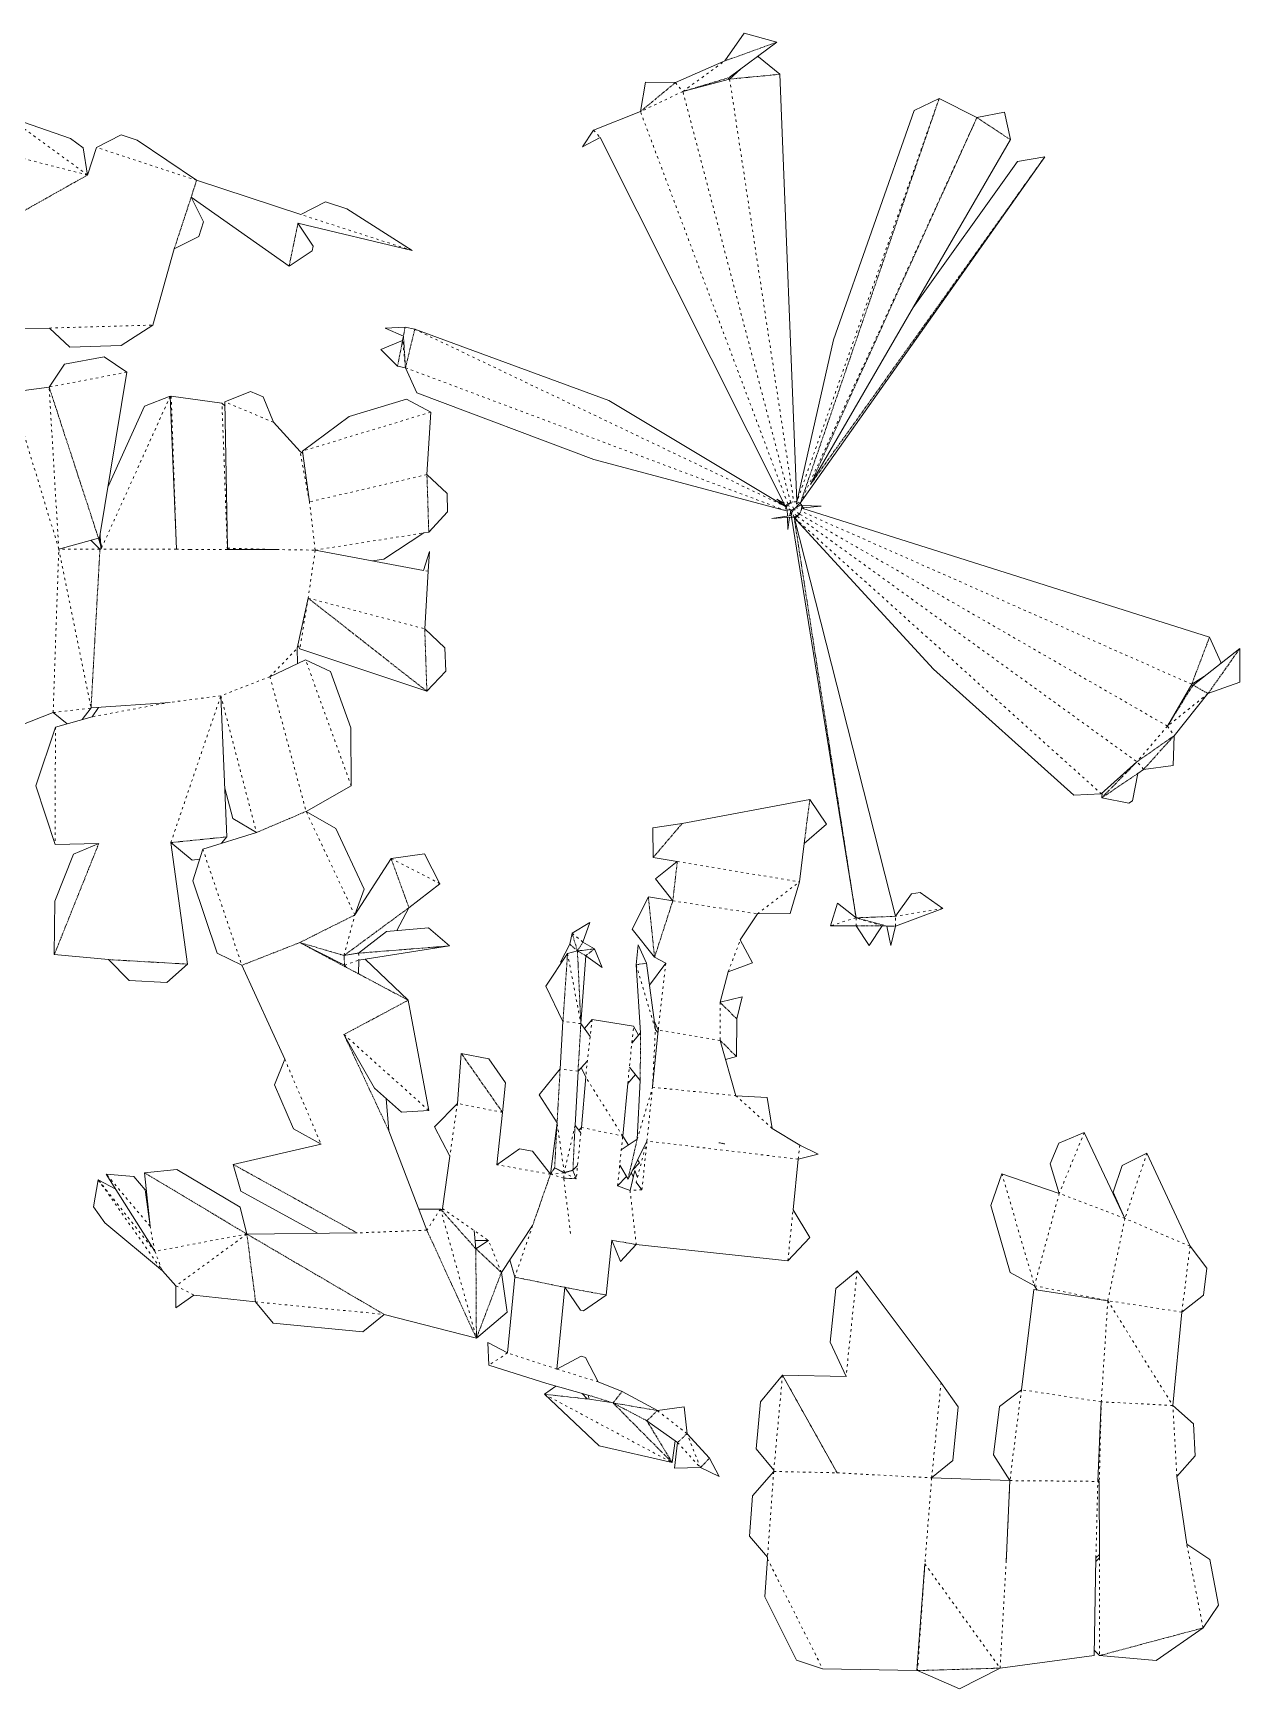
# Model space of a CAD drawing. Extents: x 782 to 1564, y 414 to 838.
# Drawn here: x 1254.9 to 1564, y 414.2 to 838.2 of the extents above; entities that cross this region are included whole.
import ezdxf

# ---------------------------------------------------------------- set-up
doc = ezdxf.new("R2010")
doc.units = 0
doc.header["$LTSCALE"] = 0.05
doc.header["$MEASUREMENT"] = 0
doc.linetypes.add('ACAD_ISO03W100', pattern=[30, 12, -18])
doc.linetypes.add('ACAD_ISO12W100', pattern=[21, 12, -3, 0, -3, 0, -3])
for name, color, linetype in [('CutLine', 7, 'Continuous'), ('MountainLine', 7, 'Continuous'), ('ValleyLine', 7, 'Continuous')]:
    doc.layers.add(name, color=color, linetype=linetype)

msp = doc.modelspace()

# ---------------------------------------------------------------- linework, layer by layer
at = {"layer": 'CutLine', "color": 1, "linetype": 'Continuous', "lineweight": 0}
for p, q in [((1437.071404, 838.181584), (1432.103717, 831.065837)), ((1433.222389, 826.78036), (1445.442825, 835.894429)), ((1445.442825, 835.894429), (1437.071404, 838.181584)), ((1432.103717, 831.065837), (1419.421973, 825.507864)), ((1440.71344, 832.139931), (1440.363828, 832.106485)), ((1446.166866, 827.638803), (1440.71344, 832.139931)), ((1432.971629, 826.31649), (1433.222389, 826.78036)), ((1436.10671, 828.931502), (1433.326487, 826.410433)), ((1450.563179, 718.233001), (1446.166866, 827.638803)), ((1411.75835, 825.645871), (1410.480475, 818.088279)), ((1419.421973, 825.507864), (1411.75835, 825.645871)), ((1433.326487, 826.410433), (1421.348275, 823.239381)), ((1480.617945, 818.388845), (1459.901236, 759.673641)), ((1486.996706, 821.440305), (1480.617945, 818.388845)), ((1496.674956, 816.535787), (1486.996706, 821.440305)), ((1264.514377, 811.203305), (1248.493574, 816.706607)), ((1410.480475, 818.088279), (1398.498226, 813.311071)), ((1503.702846, 817.89931), (1496.674956, 816.535787)), ((1505.237431, 810.90678), (1503.702846, 817.89931)), ((1267.762475, 808.832533), (1264.514377, 811.203305)), ((1277.487641, 812.102928), (1271.176415, 808.914131)), ((1281.572527, 810.760325), (1277.487641, 812.102928)), ((1296.804359, 800.490844), (1281.572527, 810.760325)), ((1398.498226, 813.311071), (1395.624126, 809.028278)), ((1395.624126, 809.028278), (1400.190052, 811.427252)), ((1400.190052, 811.427252), (1447.592126, 717.179)), ((1454.048561, 722.634883), (1505.237431, 810.90678)), ((1268.853329, 801.846115), (1267.762475, 808.832533)), ((1271.176415, 808.914131), (1268.853329, 801.846115)), ((1451.436846, 717.799282), (1514.065656, 806.495354)), ((1514.065656, 806.495354), (1507.089729, 805.339304)), ((1507.089729, 805.339304), (1480.308725, 767.918837)), ((1323.482432, 791.722406), (1296.804359, 800.490844)), ((1298.578937, 789.842973), (1295.376785, 796.147433)), ((1295.376785, 796.147433), (1320.492733, 778.545217)), ((1329.775669, 794.94656), (1323.482432, 791.722406)), ((1335.239539, 793.18462), (1329.775669, 794.94656)), ((1351.983246, 782.531718), (1335.239539, 793.18462)), ((1297.361994, 786.113812), (1298.578937, 789.842973)), ((1326.644904, 783.614418), (1322.759279, 789.522202)), ((1322.759279, 789.522202), (1351.983246, 782.531718)), ((1291.057534, 782.91166), (1297.361994, 786.113812)), ((1285.547431, 763.422703), (1291.057534, 782.91166)), ((1320.492733, 778.545217), (1326.400517, 782.430842)), ((1326.400517, 782.430842), (1326.644904, 783.614418)), ((1277.474272, 758.189501), (1285.547431, 763.422703)), ((1235.462919, 762.504545), (1259.141971, 762.666023)), ((1259.140052, 762.66601), (1264.2805, 757.811734)), ((1349.563343, 759.485718), (1344.008826, 757.173601)), ((1350.18311, 762.867203), (1345.059461, 762.630083)), ((1345.059461, 762.630083), (1349.776707, 760.616231)), ((1349.776707, 760.616231), (1349.563343, 759.485718)), ((1352.6622, 762.352263), (1350.18311, 762.867203)), ((1402.411528, 744.119688), (1352.6622, 762.352263)), ((1459.901236, 759.673641), (1450.564726, 718.184952)), ((1273.093151, 755.329719), (1262.981076, 753.404383)), ((1264.2805, 757.811734), (1277.474272, 758.189501)), ((1278.940111, 751.353155), (1273.093151, 755.329719)), ((1344.008826, 757.173601), (1348.26407, 752.920197)), ((1262.981076, 753.404383), (1259.004512, 747.557423)), ((1271.909116, 708.930619), (1278.940111, 751.353155)), ((1348.26407, 752.920197), (1350.296863, 752.498945)), ((1350.296863, 752.498945), (1353.220229, 746.060473)), ((1259.004512, 747.557423), (1249.320957, 746.214683)), ((1310.609847, 746.431685), (1304.059328, 743.76885)), ((1313.815465, 745.079037), (1310.609847, 746.431685)), ((1283.410402, 742.70029), (1274.097433, 722.134149)), ((1290.027711, 745.192523), (1283.410402, 742.70029)), ((1291.622971, 706.009681), (1290.027711, 745.192523)), ((1290.282041, 745.202051), (1290.048006, 744.694024)), ((1303.287459, 743.424076), (1290.282041, 745.202051)), ((1304.077033, 742.690716), (1303.287459, 743.424076)), ((1304.059328, 743.76885), (1304.674903, 706.285585)), ((1316.4783, 738.528517), (1313.815465, 745.079037)), ((1350.541891, 744.462826), (1335.833568, 740.006453)), ((1356.776906, 741.127471), (1350.541891, 744.462826)), ((1353.220229, 746.060473), (1398.58336, 729.027897)), ((1447.657633, 716.979282), (1402.411528, 744.119688)), ((1323.287691, 731.070848), (1316.4783, 738.528517)), ((1335.833568, 740.006453), (1323.922362, 731.173101)), ((1355.784492, 725.163745), (1356.776906, 741.127471)), ((1324.003069, 730.580167), (1323.287691, 731.070848)), ((1323.922362, 731.173101), (1325.695137, 718.148839)), ((1360.943359, 720.327828), (1355.784492, 725.163745)), ((1398.58336, 729.027897), (1447.586737, 715.969343)), ((1361.09716, 715.567928), (1360.943359, 720.327828)), ((1447.306803, 717.7463), (1445.449869, 718.815787)), ((1445.449869, 718.815787), (1447.723606, 716.924403)), ((1447.270133, 717.81921), (1447.094651, 717.992929)), ((1447.094651, 717.992929), (1447.252941, 717.777321)), ((1447.592126, 717.179), (1447.839729, 716.86891)), ((1448.331165, 717.494763), (1447.849104, 716.86443)), ((1448.249458, 717.623542), (1448.951148, 717.978435)), ((1448.326138, 717.48819), (1448.249458, 717.623542)), ((1448.26992, 717.587424), (1448.331165, 717.494763)), ((1450.564726, 718.184952), (1449.754944, 718.18292)), ((1450.180111, 716.602668), (1450.946052, 717.45042)), ((1450.494515, 718.184776), (1450.466572, 718.227015)), ((1450.562269, 718.184946), (1450.563179, 718.233001)), ((1450.946052, 717.45042), (1451.209731, 717.123074)), ((1451.198385, 717.120806), (1451.137849, 717.212312)), ((1451.788847, 717.238866), (1451.198385, 717.120806)), ((1451.786748, 717.238447), (1451.436846, 717.799282)), ((1451.598277, 715.770317), (1451.812954, 716.551127)), ((1456.797832, 717.070153), (1451.788847, 717.238866)), ((1452.31417, 716.393076), (1451.788987, 717.234857)), ((1556.25989, 683.530359), (1451.859097, 716.536949)), ((1452.191005, 716.59049), (1456.797832, 717.070153)), ((1356.261242, 710.409061), (1361.09716, 715.567928)), ((1449.11483, 714.703846), (1444.172941, 713.904739)), ((1444.172941, 713.904739), (1449.169486, 714.213576)), ((1447.586737, 715.969343), (1448.067813, 716.078511)), ((1448.067813, 716.078511), (1448.118787, 714.542785)), ((1448.131843, 714.149439), (1448.234389, 711.060018)), ((1448.234389, 711.060018), (1448.709622, 714.185152)), ((1448.780272, 714.649748), (1448.989283, 716.024205)), ((1448.912191, 715.517245), (1449.203856, 715.119967)), ((1448.913283, 715.524425), (1449.210698, 715.151951)), ((1448.989283, 716.024205), (1449.798578, 716.311181)), ((1449.307943, 715.606489), (1449.11483, 714.703846)), ((1449.354382, 715.673189), (1449.127713, 716.073292)), ((1449.169486, 714.213576), (1465.723302, 611.648508)), ((1449.824966, 714.281364), (1450.552261, 714.583197)), ((1475.837577, 612.043502), (1449.824966, 714.281364)), ((1449.827854, 714.270014), (1450.062787, 713.950011)), ((1449.885718, 714.306577), (1450.126523, 714.005001)), ((1450.062787, 713.950011), (1450.418693, 713.562744)), ((1450.242678, 714.105217), (1450.082367, 714.388188)), ((1450.287856, 714.473467), (1450.329943, 714.180508)), ((1450.407574, 713.640143), (1450.468287, 713.217532)), ((1450.44399, 713.607414), (1450.721803, 713.259491)), ((1450.468287, 713.217532), (1450.474931, 713.568665)), ((1450.473687, 713.502904), (1485.558163, 675.326947)), ((1450.489105, 714.317829), (1450.493665, 714.558879)), ((1450.627331, 714.495747), (1450.542912, 714.579317)), ((1450.552261, 714.583197), (1450.65626, 714.462047)), ((1450.721803, 713.259491), (1450.608409, 713.459648)), ((1451.189661, 715.048531), (1450.658992, 714.464404)), ((1451.776688, 716.419221), (1451.806467, 716.382252)), ((1261.487019, 706.088877), (1271.655263, 708.86545)), ((1272.027301, 706.018121), (1269.73524, 708.341163)), ((1271.655263, 708.86545), (1272.397593, 706.259344)), ((1272.479393, 706.439986), (1271.909116, 708.930619)), ((1272.055802, 709.815668), (1272.184211, 707.729165)), ((1344.771073, 703.527782), (1355.007856, 710.20902)), ((1355.007856, 710.20902), (1356.261242, 710.409061)), ((1272.289376, 706.020365), (1272.027301, 706.018121)), ((1272.24079, 706.809835), (1272.289376, 706.020365)), ((1317.327994, 705.944654), (1304.670319, 705.958991)), ((1304.670323, 705.960131), (1304.753507, 706.202628)), ((1304.674903, 706.285585), (1304.984697, 705.958635)), ((1354.873314, 700.62433), (1327.172365, 705.806461)), ((1356.423261, 705.420205), (1354.873314, 700.62433)), ((1356.120592, 700.389187), (1356.423261, 705.420205)), ((1341.835172, 703.063429), (1344.771073, 703.527782)), ((1355.229868, 685.65361), (1356.120592, 700.389187)), ((1322.580217, 680.673033), (1325.349268, 693.510322)), ((1360.39777, 680.827349), (1355.229868, 685.65361)), ((1559.168847, 677.085363), (1556.25989, 683.530359)), ((1322.651584, 676.74318), (1322.580217, 680.673033)), ((1322.74499, 681.436919), (1323.213822, 680.552563)), ((1323.213822, 680.552563), (1355.775925, 669.679625)), ((1360.602185, 674.847527), (1360.39777, 680.827349)), ((1564.042902, 680.655189), (1552.036327, 671.262004)), ((1564.043511, 671.976953), (1564.042902, 680.655189)), ((1324.704301, 677.712209), (1315.564109, 673.397385)), ((1331.10913, 674.715849), (1324.704301, 677.712209)), ((1336.320939, 660.340714), (1331.10913, 674.715849)), ((1355.775925, 669.679625), (1360.602185, 674.847527)), ((1485.558163, 675.326947), (1521.465511, 643.056179)), ((1559.038235, 676.739854), (1559.168847, 677.085363)), ((1545.489951, 660.741666), (1551.698753, 671.464694)), ((1552.036327, 671.262004), (1551.510498, 671.139566)), ((1551.698753, 671.464694), (1554.965038, 673.553243)), ((1555.870303, 669.059684), (1564.043511, 671.976953)), ((1269.742753, 665.386569), (1289.984402, 666.828534)), ((1304.516235, 632.365896), (1303.00295, 668.507769)), ((1547.171814, 658.286469), (1555.870303, 669.059684)), ((1232.135452, 653.325034), (1260.038536, 664.196237)), ((1260.039302, 664.196092), (1263.628424, 661.3254)), ((1270.029475, 663.140103), (1260.62394, 660.473626)), ((1267.47503, 662.415915), (1269.742753, 665.386569)), ((1271.669461, 665.523823), (1270.029475, 663.140103)), ((1260.62394, 660.473626), (1255.585773, 645.462175)), ((1336.405388, 645.438445), (1336.320939, 660.340714)), ((1546.988556, 650.625272), (1547.171814, 658.286469)), ((1528.526541, 643.43281), (1537.658835, 651.609878)), ((1537.864771, 648.59286), (1539.385196, 649.667961)), ((1539.385196, 649.667961), (1546.988556, 650.625272)), ((1255.585773, 645.462175), (1260.547575, 630.425309)), ((1303.99194, 644.887674), (1306.026586, 637.080913)), ((1324.848635, 638.908165), (1336.405388, 645.438445)), ((1536.511608, 641.652475), (1537.864771, 648.59286)), ((1453.874398, 641.942112), (1421.162351, 635.787142)), ((1458.103256, 635.662392), (1453.874398, 641.942112)), ((1521.465511, 643.056179), (1528.526541, 643.43281)), ((1528.793317, 643.671681), (1528.645398, 642.381925)), ((1528.645398, 642.381925), (1535.585783, 641.028762)), ((1535.585783, 641.028762), (1536.511608, 641.652475)), ((1306.026586, 637.080913), (1312.125967, 633.503546)), ((1332.427107, 634.537699), (1324.848635, 638.908165)), ((1312.125967, 633.503546), (1298.378172, 629.259475)), ((1303.192905, 630.745827), (1304.516235, 632.365896)), ((1339.713632, 619.032607), (1332.427107, 634.537699)), ((1421.162351, 635.787142), (1413.638799, 634.676022)), ((1413.638799, 634.676022), (1413.720054, 627.071298)), ((1452.414851, 630.666377), (1458.103256, 635.662392)), ((1265.250619, 627.945288), (1260.440646, 615.947058)), ((1260.547575, 630.425309), (1271.752091, 630.72573)), ((1271.752091, 630.72573), (1265.250619, 627.945288)), ((1290.200818, 630.922693), (1295.677132, 626.44944)), ((1294.421538, 599.80545), (1290.200818, 630.922693)), ((1298.378172, 629.259475), (1295.846776, 621.099977)), ((1355.163234, 628.061986), (1346.614747, 626.843852)), ((1359.129285, 620.391853), (1355.163234, 628.061986)), ((1451.209894, 620.873545), (1452.414851, 630.666377)), ((1295.677132, 626.44944), (1297.56545, 626.63981)), ((1346.614747, 626.843852), (1337.315014, 612.380793)), ((1413.720054, 627.071298), (1419.931271, 626.073309)), ((1419.931271, 626.073309), (1414.379863, 621.613297)), ((1295.846776, 621.099977), (1302.053922, 602.640605)), ((1337.315014, 612.380793), (1339.713632, 619.032607)), ((1351.175342, 614.247131), (1359.129285, 620.391853)), ((1414.379863, 621.613297), (1418.761729, 616.000002)), ((1448.863151, 612.796919), (1451.209894, 620.873545)), ((1260.440646, 615.947058), (1260.339695, 602.258098)), ((1412.511593, 617.001681), (1408.328971, 608.764271)), ((1418.761729, 616.000002), (1412.511593, 617.001681)), ((1460.968005, 615.418747), (1459.148061, 609.629503)), ((1465.723302, 611.648508), (1460.968005, 615.418747)), ((1479.945642, 617.798831), (1475.837577, 612.043502)), ((1482.172984, 618.170814), (1479.945642, 617.798831)), ((1487.928313, 614.06275), (1482.172984, 618.170814)), ((1348.092974, 608.403636), (1351.175342, 614.247131)), ((1436.067297, 605.983217), (1440.453416, 612.672659)), ((1440.453416, 612.672659), (1448.863151, 612.796919)), ((1475.858348, 609.511582), (1487.928313, 614.06275)), ((1345.426541, 608.191898), (1338.2659, 602.60754)), ((1356.2289, 609.049701), (1345.426541, 608.191898)), ((1361.609008, 604.461189), (1356.2289, 609.049701)), ((1392.997002, 607.69005), (1392.407473, 604.916286)), ((1397.53986, 610.434402), (1392.997002, 607.69005)), ((1395.75348, 605.436615), (1397.53986, 610.434402)), ((1408.328971, 608.764271), (1414.094328, 601.545552)), ((1459.148061, 609.629503), (1465.739389, 609.57259)), ((1465.739389, 609.57259), (1469.074, 604.568474)), ((1469.074, 604.568474), (1472.420941, 609.564351)), ((1472.420941, 609.564351), (1473.571437, 609.552675)), ((1473.571437, 609.552675), (1474.625064, 604.532935)), ((1474.625064, 604.532935), (1475.858348, 609.511582)), ((1260.339695, 602.258098), (1274.201254, 600.954714)), ((1302.053922, 602.640605), (1308.386777, 599.494982)), ((1323.205646, 605.322193), (1334.714644, 599.535728)), ((1334.545421, 602.01055), (1338.422012, 602.729286)), ((1338.2659, 602.60754), (1334.545421, 602.01055)), ((1338.332603, 602.65956), (1338.286048, 602.704078)), ((1338.382261, 600.802089), (1361.609008, 604.461189)), ((1391.812578, 602.539181), (1386.237276, 594.159989)), ((1392.407473, 604.916286), (1390.022473, 600.332678)), ((1394.341133, 603.169376), (1391.812578, 602.539181)), ((1398.69322, 603.70216), (1395.75348, 605.436615)), ((1400.682436, 598.899326), (1398.69322, 603.70216)), ((1409.893166, 604.774579), (1409.346504, 599.624679)), ((1412.011345, 600.048733), (1409.893166, 604.774579)), ((1439.197843, 600.137361), (1436.067297, 605.983217)), ((1274.201254, 600.954714), (1279.495496, 595.645734)), ((1289.145867, 595.097235), (1294.421538, 599.80545)), ((1308.386777, 599.494982), (1319.371839, 575.468292)), ((1334.714644, 599.535728), (1335.224535, 598.93354)), ((1338.251236, 597.324694), (1338.382261, 600.802089)), ((1350.995916, 590.550246), (1340.00733, 601.0581)), ((1390.022473, 600.332678), (1390.594377, 600.708332)), ((1395.228452, 584.568688), (1396.462673, 601.935407)), ((1396.462673, 601.935407), (1400.682436, 598.899326)), ((1409.346504, 599.624679), (1410.53952, 582.224493)), ((1414.317459, 582.977631), (1412.011345, 600.048733)), ((1416.960628, 600.041486), (1412.776412, 594.385295)), ((1414.094328, 601.545552), (1416.960628, 600.041486)), ((1430.880199, 590.032838), (1432.978161, 597.837382)), ((1432.978161, 597.837382), (1439.197843, 600.137361)), ((1279.495496, 595.645734), (1289.145867, 595.097235)), ((1386.237276, 594.159989), (1390.639398, 585.109233)), ((1356.300069, 562.293398), (1350.995916, 590.550246)), ((1436.535701, 591.45626), (1430.880199, 590.032838)), ((1435.133252, 585.795521), (1436.535701, 591.45626)), ((1390.639398, 585.109233), (1389.910363, 572.964521)), ((1398.112908, 585.641841), (1396.132753, 583.317585)), ((1408.727924, 583.910343), (1398.112908, 585.641841)), ((1414.003067, 585.30493), (1415.053352, 582.921236)), ((1435.10484, 576.119874), (1435.133252, 585.795521)), ((1334.536738, 581.778241), (1342.401504, 568.025733)), ((1397.620335, 581.259511), (1395.228452, 584.568688)), ((1410.53952, 582.224493), (1408.28358, 579.535828)), ((1409.99104, 581.570806), (1408.727924, 583.910343)), ((1415.053352, 582.921236), (1413.561001, 568.277243)), ((1414.983823, 582.238966), (1414.317459, 582.977631)), ((1364.56993, 576.956026), (1363.612265, 564.119229)), ((1371.688741, 575.510096), (1364.56993, 576.956026)), ((1434.93483, 566.108815), (1430.926481, 580.263353)), ((1319.371839, 575.468292), (1316.738945, 568.905681)), ((1375.943083, 569.439265), (1371.688741, 575.510096)), ((1389.910363, 572.964521), (1384.530885, 566.346898)), ((1393.727016, 558.459391), (1394.492995, 572.378504)), ((1394.492995, 572.378504), (1396.916662, 574.999065)), ((1395.260465, 573.208321), (1396.457956, 570.918042)), ((1407.665934, 573.455172), (1410.406907, 570.040158)), ((1432.308561, 575.382864), (1435.10484, 576.119874)), ((1316.738945, 568.905681), (1321.575228, 557.588822)), ((1375.1722, 561.826872), (1375.943083, 569.439265)), ((1396.457956, 570.918042), (1395.351644, 557.99207)), ((1405.936661, 555.75847), (1407.238956, 569.251628)), ((1407.238956, 569.251628), (1409.180407, 571.56827)), ((1410.406907, 570.040158), (1409.640652, 554.942986)), ((1342.401504, 568.025733), (1349.239764, 561.903397)), ((1346.037456, 557.097681), (1345.337877, 565.396781)), ((1363.612265, 564.119229), (1357.693029, 558.103266)), ((1384.530885, 566.346898), (1389.135678, 559.168625)), ((1442.938712, 565.634162), (1434.93483, 566.108815)), ((1444.254734, 557.724959), (1442.938712, 565.634162)), ((1349.239764, 561.903397), (1356.300069, 562.293398)), ((1373.734573, 548.438841), (1375.1722, 561.826872)), ((1321.575228, 557.588822), (1328.678246, 553.691382)), ((1355.770175, 531.667844), (1346.037456, 557.097681)), ((1357.693029, 558.103266), (1361.671416, 550.660041)), ((1389.135678, 559.168625), (1387.423639, 546.001225)), ((1395.210404, 556.590356), (1393.727016, 558.459391)), ((1395.351644, 557.99207), (1394.677061, 557.262356)), ((1407.383385, 553.458613), (1405.936661, 555.75847)), ((1451.271801, 553.435425), (1444.254734, 557.724959)), ((1524.166564, 556.708189), (1517.644858, 553.975544)), ((1534.590909, 534.683338), (1524.166564, 556.708189)), ((1328.678246, 553.691382), (1306.181033, 548.494765)), ((1379.5337, 552.484843), (1373.734573, 548.438841)), ((1382.858623, 551.892773), (1379.5337, 552.484843)), ((1387.423639, 546.001225), (1382.858623, 551.892773)), ((1409.640652, 554.942986), (1405.577977, 552.271382)), ((1407.304797, 544.761376), (1412.155802, 554.508395)), ((1412.155916, 554.506952), (1412.154693, 554.506168)), ((1456.048371, 551.109963), (1451.271801, 553.435425)), ((1517.644858, 553.975544), (1515.482283, 548.693698)), ((1540.244658, 551.415347), (1533.907176, 548.279055)), ((1551.263771, 527.566218), (1540.244658, 551.415347)), ((1291.756069, 547.237383), (1283.418874, 546.402353)), ((1307.947613, 537.540416), (1291.756069, 547.237383)), ((1306.181033, 548.494765), (1308.140488, 541.70061)), ((1361.671416, 550.660041), (1359.73917, 537.2689)), ((1390.90388, 546.342599), (1388.508275, 547.66533)), ((1390.942255, 546.414616), (1393.182955, 547.035077)), ((1392.733138, 546.910521), (1392.751109, 546.880898)), ((1394.025533, 544.868404), (1393.136052, 546.993074)), ((1393.182955, 547.035077), (1394.372147, 548.271224)), ((1405.172926, 548.333525), (1407.304797, 544.761376)), ((1409.071993, 546.930532), (1407.822442, 541.853943)), ((1408.400912, 546.963777), (1410.256648, 548.890987)), ((1409.706531, 545.200976), (1409.071993, 546.930532)), ((1410.256648, 548.890987), (1409.756095, 549.686716)), ((1449.57239, 536.854955), (1450.883564, 549.865714)), ((1450.883564, 549.865714), (1456.048371, 551.109963)), ((1515.482283, 548.693698), (1517.778804, 541.106806)), ((1533.907176, 548.279055), (1531.593509, 541.431864)), ((1271.599334, 544.588739), (1270.393895, 537.621177)), ((1276.087307, 542.15267), (1271.599334, 544.588739)), ((1280.688907, 545.425372), (1273.644111, 546.034352)), ((1273.644111, 546.034352), (1286.087612, 526.264454)), ((1283.591741, 541.973185), (1280.688907, 545.425372)), ((1283.418874, 546.402353), (1284.87693, 532.675754)), ((1394.021087, 544.787507), (1390.822026, 545.005119)), ((1390.88554, 546.352725), (1390.942255, 546.414616)), ((1390.902312, 546.371028), (1390.90388, 546.342599)), ((1393.970616, 544.870748), (1394.021118, 544.787503)), ((1393.996353, 544.789189), (1394.005323, 544.813539)), ((1404.629121, 543.046713), (1406.912746, 545.418294)), ((1407.822442, 541.853943), (1404.629121, 543.046713)), ((1408.113665, 546.386618), (1408.67588, 545.32123)), ((1409.384662, 543.978098), (1410.872713, 542.022321)), ((1503.084997, 546.129261), (1500.243673, 537.991945)), ((1517.778804, 541.106806), (1503.084997, 546.129261)), ((1284.87693, 532.675754), (1283.591741, 541.973185)), ((1308.140488, 541.70061), (1327.743904, 530.873459)), ((1531.593509, 541.431864), (1534.590909, 534.683338)), ((1270.393895, 537.621177), (1273.248263, 533.572539)), ((1309.668196, 530.681875), (1307.947613, 537.540416)), ((1359.262125, 537.094317), (1353.696005, 537.087275)), ((1360.313343, 536.870187), (1359.262125, 537.094317)), ((1359.73917, 537.2689), (1359.851291, 536.968701)), ((1453.884906, 529.845526), (1449.57239, 536.854955)), ((1500.243673, 537.991945), (1505.22079, 520.872033)), ((1273.248263, 533.572539), (1288.025317, 521.290109)), ((1337.891078, 530.981009), (1309.668196, 530.681875)), ((1368.320013, 526.920951), (1367.87626, 531.618398)), ((1374.852295, 520.844404), (1382.858953, 532.848748)), ((1368.119183, 529.046884), (1371.58231, 529.044868)), ((1371.58231, 529.044868), (1368.320013, 526.920951)), ((1401.719628, 515.06307), (1403.160823, 529.118976)), ((1403.160823, 529.118976), (1405.394956, 523.636453)), ((1405.394956, 523.636453), (1409.400694, 527.99575)), ((1409.400694, 527.99575), (1448.248803, 523.848506)), ((1448.248803, 523.848506), (1453.884906, 529.845526)), ((1555.614845, 521.992337), (1551.263771, 527.566218)), ((1376.995096, 524.057094), (1378.300173, 519.668788)), ((1554.760087, 515.054654), (1555.614845, 521.992337)), ((1288.025317, 521.290109), (1291.499509, 517.441092)), ((1291.499509, 517.441092), (1291.490992, 511.805187)), ((1376.332333, 510.64878), (1374.852295, 520.844404)), ((1378.300173, 519.668788), (1376.455452, 500.236499)), ((1465.998781, 521.231919), (1460.502319, 516.783447)), ((1487.486941, 492.592644), (1465.998781, 521.231919)), ((1505.22079, 520.872033), (1511.417824, 517.466629)), ((1511.417824, 517.466629), (1512.151664, 516.355712)), ((1291.490992, 511.805187), (1296.110344, 515.033978)), ((1296.110344, 515.033978), (1311.898001, 513.301687)), ((1311.898001, 513.301687), (1316.39358, 507.843686)), ((1389.083017, 496.10005), (1391.104661, 517.047125)), ((1391.104661, 517.047125), (1395.100899, 511.213594)), ((1395.886098, 511.066832), (1401.719628, 515.06307)), ((1460.502319, 516.783447), (1459.045848, 502.96222)), ((1511.244801, 516.492824), (1508.07322, 490.831625)), ((1530.210219, 513.625385), (1511.244801, 516.492824)), ((1549.186206, 510.703579), (1554.760087, 515.054654)), ((1339.3445, 505.624536), (1344.802501, 510.120115)), ((1344.802501, 510.120115), (1368.462492, 503.999956)), ((1368.462492, 503.999956), (1376.332333, 510.64878)), ((1395.100899, 511.213594), (1395.886098, 511.066832)), ((1546.845021, 486.792763), (1549.186206, 510.703579)), ((1316.39358, 507.843686), (1339.3445, 505.624536)), ((1376.455452, 500.236499), (1371.355977, 502.89264)), ((1371.355977, 502.89264), (1371.688087, 497.15248)), ((1459.045848, 502.96222), (1463.152794, 494.224832)), ((1371.688087, 497.15248), (1386.467096, 492.41683)), ((1395.332044, 499.409078), (1389.083017, 496.10005)), ((1396.374916, 499.088297), (1395.332044, 499.409078)), ((1399.683943, 492.839271), (1396.374916, 499.088297)), ((1386.467096, 492.41683), (1397.053165, 489.474551)), ((1405.822017, 490.398124), (1399.683943, 492.839271)), ((1446.876129, 494.573677), (1441.23249, 487.749227)), ((1446.919828, 494.561294), (1446.876129, 494.573677)), ((1446.90421, 494.589337), (1460.847036, 469.554826)), ((1463.152794, 494.224832), (1446.90421, 494.589337)), ((1491.905346, 486.468224), (1487.486941, 492.592644)), ((1388.795297, 491.769733), (1385.894302, 489.657027)), ((1385.894302, 489.657027), (1399.900661, 476.497787)), ((1396.816518, 488.462432), (1395.554759, 489.891016)), ((1403.462823, 487.442159), (1396.816518, 488.462432)), ((1397.053165, 489.474551), (1397.374697, 488.376746)), ((1414.832204, 485.483553), (1405.822017, 490.398124)), ((1441.23249, 487.749227), (1440.128269, 475.650625)), ((1508.07322, 490.831625), (1502.483254, 486.501235)), ((1527.638628, 467.356186), (1528.5247, 487.735507)), ((1421.700813, 486.466603), (1414.832204, 485.483553)), ((1422.418365, 479.565205), (1421.700813, 486.466603)), ((1490.547563, 472.746339), (1491.905346, 486.468224)), ((1502.483254, 486.501235), (1500.919632, 474.186237)), ((1552.131496, 482.096681), (1546.845021, 486.792763)), ((1412.130178, 482.890619), (1419.971366, 477.288)), ((1428.207667, 473.332703), (1422.418365, 479.565205)), ((1552.617682, 473.876087), (1552.131496, 482.096681)), ((1399.900661, 476.497787), (1418.622348, 472.157032)), ((1418.622348, 472.157032), (1419.346131, 477.734737)), ((1419.971366, 477.288), (1419.227196, 470.704224)), ((1440.128269, 475.650625), (1444.65312, 470.216867)), ((1419.227196, 470.704224), (1425.850506, 470.882122)), ((1425.850506, 470.882122), (1430.63264, 468.641233)), ((1430.63264, 468.641233), (1428.207667, 473.332703)), ((1485.079516, 468.262985), (1490.547563, 472.746339)), ((1500.919632, 474.186237), (1505.117595, 467.553286)), ((1547.9216, 468.589612), (1552.617682, 473.876087)), ((1444.626132, 469.896009), (1439.159215, 463.641311)), ((1444.65312, 470.216867), (1444.626132, 469.896009)), ((1505.091583, 467.554447), (1485.079516, 468.262985)), ((1504.16554, 446.503679), (1505.091583, 467.554447)), ((1505.117595, 467.553286), (1505.090441, 467.528482)), ((1528.026607, 466.948876), (1527.638628, 467.356186)), ((1527.656607, 467.769703), (1528.026187, 467.343025)), ((1528.026187, 467.343025), (1528.047062, 447.777155)), ((1550.445628, 451.270986), (1547.9216, 468.589612)), ((1439.159215, 463.641311), (1438.408831, 453.298245)), ((1438.408831, 453.298245), (1443.033928, 447.949556)), ((1556.306862, 447.315491), (1550.445628, 451.270986)), ((1443.009922, 447.565395), (1442.333502, 437.7623)), ((1443.033928, 447.949556), (1443.009922, 447.565395)), ((1481.297412, 418.922552), (1483.353369, 446.239937)), ((1526.669456, 422.774866), (1527.163194, 447.796083)), ((1528.047062, 447.777155), (1527.144987, 446.873405)), ((1527.163194, 447.796083), (1528.046144, 448.637129)), ((1558.561714, 435.700438), (1556.306862, 447.315491)), ((1442.333502, 437.7623), (1450.447724, 421.586044)), ((1554.60622, 429.839204), (1558.561714, 435.700438)), ((1542.628581, 421.464505), (1554.60622, 429.839204)), ((1526.696415, 424.141056), (1528.070279, 422.751079)), ((1450.447724, 421.586044), (1457.158806, 419.358629)), ((1502.624372, 419.53993), (1526.669456, 422.774866)), ((1528.070279, 422.751079), (1542.628581, 421.464505)), ((1457.158806, 419.358629), (1481.297412, 418.922552)), ((1481.311186, 419.10557), (1481.46479, 418.91047)), ((1481.46479, 418.91047), (1492.193256, 414.227411)), ((1492.193256, 414.227411), (1502.624372, 419.53993))]:
    msp.add_line(p, q, dxfattribs=at)
at = {"layer": 'MountainLine', "color": 1, "linetype": 'ACAD_ISO03W100', "lineweight": 0}
for p, q in [((1421.348275, 823.239381), (1432.103717, 831.065837)), ((1421.348275, 823.239381), (1410.480475, 818.088279)), ((1419.421973, 825.507864), (1421.348275, 823.239381)), ((1448.951148, 717.978435), (1421.348275, 823.239381)), ((1433.326487, 826.410433), (1449.754944, 718.18292)), ((1486.996706, 821.440305), (1450.564726, 718.184952)), ((1268.853329, 801.846115), (1248.493574, 816.706607)), ((1448.249458, 717.623542), (1410.480475, 818.088279)), ((1451.436846, 717.799282), (1496.674956, 816.535787)), ((1398.498226, 813.311071), (1400.190052, 811.427252)), ((1268.853329, 801.846115), (1245.456628, 807.865679)), ((1296.804359, 800.490844), (1271.176415, 808.914131)), ((1351.983246, 782.531718), (1323.482432, 791.722406)), ((1259.139446, 762.666583), (1285.547431, 763.422703)), ((1350.296863, 752.498945), (1349.563343, 759.485718)), ((1447.849104, 716.86443), (1352.6622, 762.352263)), ((1278.940111, 751.353155), (1259.004512, 747.557423)), ((1350.296863, 752.498945), (1447.586737, 715.969343)), ((1261.487019, 706.088877), (1249.320957, 746.214683)), ((1261.487019, 706.088877), (1259.004512, 747.557423)), ((1290.027711, 745.192523), (1272.289376, 706.020365)), ((1290.282041, 745.202051), (1291.622971, 706.009681)), ((1304.670323, 705.960131), (1303.287459, 743.424076)), ((1316.4783, 738.528517), (1304.059328, 743.76885)), ((1356.776906, 741.127471), (1323.922362, 731.173101)), ((1325.695137, 718.148839), (1323.287691, 731.070848)), ((1355.784492, 725.163745), (1325.695137, 718.148839)), ((1327.172365, 705.806461), (1325.695137, 718.148839)), ((1447.849104, 716.86443), (1447.586737, 715.969343)), ((1447.592126, 717.179), (1448.249458, 717.623542)), ((1448.989283, 716.024205), (1447.849104, 716.86443)), ((1447.849104, 716.86443), (1448.067813, 716.078511)), ((1448.951148, 717.978435), (1448.331165, 717.494763)), ((1448.331165, 717.494763), (1448.989283, 716.024205)), ((1448.951148, 717.978435), (1449.754944, 718.18292)), ((1449.798578, 716.311181), (1448.951148, 717.978435)), ((1449.754944, 718.18292), (1450.563179, 718.233001)), ((1450.180111, 716.602668), (1449.798578, 716.311181)), ((1450.564726, 718.184952), (1450.180111, 716.602668)), ((1451.198385, 717.120806), (1450.180111, 716.602668)), ((1450.180111, 716.602668), (1451.812954, 716.551127)), ((1450.564726, 718.184952), (1450.946052, 717.45042)), ((1451.436846, 717.799282), (1450.564726, 718.184952)), ((1450.946052, 717.45042), (1451.436846, 717.799282)), ((1451.859097, 716.536949), (1451.598277, 715.770317)), ((1451.812954, 716.551127), (1451.788847, 717.238866)), ((1448.067813, 716.078511), (1448.989283, 716.024205)), ((1449.11483, 714.703846), (1449.169486, 714.213576)), ((1449.824966, 714.281364), (1449.169486, 714.213576)), ((1449.798578, 716.311181), (1449.307943, 715.606489)), ((1449.824966, 714.281364), (1449.307943, 715.606489)), ((1450.552261, 714.583197), (1449.307943, 715.606489)), ((1451.189661, 715.048531), (1449.798578, 716.311181)), ((1450.658992, 714.464404), (1450.062787, 713.950011)), ((1450.062787, 713.950011), (1528.526541, 643.43281)), ((1450.552261, 714.583197), (1451.189661, 715.048531)), ((1450.658992, 714.464404), (1537.658835, 651.609878)), ((1451.189661, 715.048531), (1451.598277, 715.770317)), ((1545.489951, 660.741666), (1451.189661, 715.048531)), ((1551.698753, 671.464694), (1451.598277, 715.770317)), ((1271.655263, 708.86545), (1271.909116, 708.930619)), ((1327.172365, 705.806461), (1355.007856, 710.20902)), ((1260.039302, 664.196092), (1261.487019, 706.088877)), ((1272.027301, 706.018121), (1261.487019, 706.088877)), ((1261.487019, 706.088877), (1269.742753, 665.386569)), ((1291.622971, 706.009681), (1272.289376, 706.020365)), ((1295.119045, 705.996403), (1291.622971, 706.009681)), ((1304.670323, 705.960131), (1295.119045, 705.996403)), ((1304.674903, 706.285585), (1317.327994, 705.944654)), ((1317.327994, 705.944654), (1327.172365, 705.806461)), ((1327.172365, 705.806461), (1325.349268, 693.510322)), ((1356.120592, 700.389187), (1354.873314, 700.62433)), ((1325.349268, 693.510322), (1323.213822, 680.552563)), ((1325.349268, 693.510322), (1355.229868, 685.65361)), ((1315.564109, 673.397385), (1322.580217, 680.673033)), ((1336.405388, 645.438445), (1324.704301, 677.712209)), ((1315.564109, 673.397385), (1303.00295, 668.507769)), ((1315.564109, 673.397385), (1324.848635, 638.908165)), ((1289.984402, 666.828534), (1270.029475, 663.140103)), ((1303.00295, 668.507769), (1289.984402, 666.828534)), ((1290.200818, 630.922693), (1303.00295, 668.507769)), ((1303.00295, 668.507769), (1312.125967, 633.503546)), ((1555.870303, 669.059684), (1545.489951, 660.741666)), ((1260.039302, 664.196092), (1269.742753, 665.386569)), ((1260.62394, 660.473626), (1260.547575, 630.425309)), ((1545.489951, 660.741666), (1537.658835, 651.609878)), ((1545.489951, 660.741666), (1547.171814, 658.286469)), ((1539.385196, 649.667961), (1537.658835, 651.609878)), ((1337.315014, 612.380793), (1324.848635, 638.908165)), ((1298.378172, 629.259475), (1308.386777, 599.494982)), ((1359.129285, 620.391853), (1346.614747, 626.843852)), ((1419.931271, 626.073309), (1451.209894, 620.873545)), ((1440.453416, 612.672659), (1451.209894, 620.873545)), ((1418.761729, 616.000002), (1440.453416, 612.672659)), ((1334.545421, 602.01055), (1337.315014, 612.380793)), ((1465.723302, 611.648508), (1459.148061, 609.629503)), ((1465.723302, 611.648508), (1465.739389, 609.57259)), ((1472.420941, 609.564351), (1465.723302, 611.648508)), ((1487.928313, 614.06275), (1475.837577, 612.043502)), ((1475.858348, 609.511582), (1475.837577, 612.043502)), ((1395.75348, 605.436615), (1392.997002, 607.69005)), ((1338.2659, 602.60754), (1338.382261, 600.802089)), ((1391.812578, 602.539181), (1395.228452, 584.568688)), ((1432.978161, 597.837382), (1436.067297, 605.983217)), ((1334.714644, 599.535728), (1338.382261, 600.802089)), ((1409.346504, 599.624679), (1414.317459, 582.977631)), ((1416.960628, 600.041486), (1415.053352, 582.921236)), ((1430.880199, 590.032838), (1430.926481, 580.263353)), ((1395.228452, 584.568688), (1390.639398, 585.109233)), ((1398.112908, 585.641841), (1396.457956, 570.918042)), ((1334.536738, 581.778241), (1356.300069, 562.293398)), ((1407.238956, 569.251628), (1408.727924, 583.910343)), ((1413.561001, 568.277243), (1414.317459, 582.977631)), ((1430.926481, 580.263353), (1415.053352, 582.921236)), ((1319.371839, 575.468292), (1328.678246, 553.691382)), ((1394.492995, 572.378504), (1389.910363, 572.964521)), ((1405.936661, 555.75847), (1396.457956, 570.918042)), ((1409.640652, 554.942986), (1413.561001, 568.277243)), ((1412.155802, 554.508395), (1413.561001, 568.277243)), ((1413.561001, 568.277243), (1434.93483, 566.108815)), ((1363.612265, 564.119229), (1361.671416, 550.660041)), ((1375.1722, 561.826872), (1363.612265, 564.119229)), ((1444.254734, 557.724959), (1434.93483, 566.108815)), ((1390.942255, 546.414616), (1389.135678, 559.168625)), ((1393.727016, 558.459391), (1390.942255, 546.414616)), ((1395.351644, 557.99207), (1394.021118, 544.787503)), ((1395.351644, 557.99207), (1405.936661, 555.75847)), ((1404.629121, 543.046713), (1405.936661, 555.75847)), ((1524.166564, 556.708189), (1517.778804, 541.106806)), ((1412.155916, 554.506952), (1409.384662, 543.978098)), ((1412.155916, 554.506952), (1410.872713, 542.022321)), ((1450.883564, 549.865714), (1412.155916, 554.506952)), ((1430.948101, 554.016632), (1430.598468, 554.084328)), ((1432.071549, 553.765444), (1430.948101, 554.016632)), ((1450.883564, 549.865714), (1451.271801, 553.435425)), ((1540.244658, 551.415347), (1534.590909, 534.683338)), ((1387.423639, 546.001225), (1373.734573, 548.438841)), ((1286.087612, 526.264454), (1271.599334, 544.588739)), ((1271.599334, 544.588739), (1288.025317, 521.290109)), ((1284.87693, 532.675754), (1273.644111, 546.034352)), ((1390.90388, 546.342599), (1387.423639, 546.001225)), ((1387.423639, 546.001225), (1390.822026, 545.005119)), ((1390.822026, 545.005119), (1390.90388, 546.342599)), ((1392.589656, 530.826658), (1390.822026, 545.005119)), ((1390.822026, 545.005119), (1394.025533, 544.868404)), ((1394.025533, 544.868404), (1390.90388, 546.342599)), ((1503.084997, 546.129261), (1511.417824, 517.466629)), ((1410.872713, 542.022321), (1407.822442, 541.853943)), ((1407.822442, 541.853943), (1409.400694, 527.99575)), ((1517.778804, 541.106806), (1511.417824, 517.466629)), ((1534.590909, 534.683338), (1517.778804, 541.106806)), ((1359.262125, 537.094317), (1355.770175, 531.667844)), ((1359.262125, 537.094317), (1368.462492, 503.999956)), ((1359.73917, 537.2689), (1371.58231, 529.044868)), ((1448.248803, 523.848506), (1449.57239, 536.854955)), ((1530.210219, 513.625385), (1534.590909, 534.683338)), ((1551.263771, 527.566218), (1534.590909, 534.683338)), ((1286.087612, 526.264454), (1284.87693, 532.675754)), ((1309.668196, 530.681875), (1286.087612, 526.264454)), ((1309.668196, 530.681875), (1291.499509, 517.441092)), ((1355.770175, 531.667844), (1337.891078, 530.981009)), ((1382.858953, 532.848748), (1378.300173, 519.668788)), ((1286.087612, 526.264454), (1288.025317, 521.290109)), ((1374.852295, 520.844404), (1371.58231, 529.044868)), ((1549.186206, 510.703579), (1551.263771, 527.566218)), ((1291.499509, 517.441092), (1296.110344, 515.033978)), ((1465.998781, 521.231919), (1463.152794, 494.224832)), ((1511.417824, 517.466629), (1530.210219, 513.625385)), ((1311.898001, 513.301687), (1344.802501, 510.120115)), ((1530.210219, 513.625385), (1528.5247, 487.735507)), ((1530.210219, 513.625385), (1546.845021, 486.792763)), ((1549.186206, 510.703579), (1530.210219, 513.625385)), ((1376.455452, 500.236499), (1371.688087, 497.15248)), ((1389.083017, 496.10005), (1376.455452, 500.236499)), ((1399.683943, 492.839271), (1389.083017, 496.10005)), ((1446.876129, 494.573677), (1444.65312, 470.216867)), ((1460.847036, 469.554826), (1446.876129, 494.573677)), ((1485.079516, 468.262985), (1487.486941, 492.592644)), ((1385.894302, 489.657027), (1418.622348, 472.157032)), ((1508.07322, 490.831625), (1505.117595, 467.553286)), ((1528.5247, 487.735507), (1508.07322, 490.831625)), ((1528.5247, 487.735507), (1528.026187, 467.343025)), ((1546.845021, 486.792763), (1528.5247, 487.735507)), ((1422.418365, 479.565205), (1414.832204, 485.483553)), ((1547.9216, 468.589612), (1546.845021, 486.792763)), ((1425.850506, 470.882122), (1422.418365, 479.565205)), ((1419.971366, 477.288), (1425.850506, 470.882122)), ((1444.626132, 469.896009), (1443.033928, 447.949556)), ((1444.626132, 469.896009), (1460.847036, 469.554826)), ((1460.847036, 469.554826), (1485.079516, 468.262985)), ((1485.079516, 468.262985), (1483.353369, 446.239937)), ((1505.117595, 467.553286), (1504.16554, 446.503679)), ((1505.117595, 467.553286), (1527.638628, 467.356186)), ((1527.163194, 447.796083), (1527.638628, 467.356186)), ((1554.60622, 429.839204), (1550.445628, 451.270986)), ((1443.009922, 447.565395), (1457.158806, 419.358629)), ((1483.353369, 446.239937), (1481.46479, 418.91047)), ((1483.353369, 446.239937), (1502.624372, 419.53993)), ((1502.624372, 419.53993), (1504.16554, 446.503679)), ((1528.047062, 447.777155), (1528.070279, 422.751079))]:
    msp.add_line(p, q, dxfattribs=at)
at = {"layer": 'ValleyLine', "color": 1, "linetype": 'ACAD_ISO12W100', "lineweight": 0}
for p, q in [((1445.442825, 835.894429), (1432.103717, 831.065837)), ((1421.348275, 823.239381), (1433.222389, 826.78036)), ((1446.166866, 827.638803), (1433.326487, 826.410433)), ((1419.421973, 825.507864), (1410.480475, 818.088279)), ((1451.436846, 717.799282), (1486.996706, 821.440305)), ((1496.674956, 816.535787), (1454.048561, 722.634883)), ((1505.237431, 810.90678), (1496.674956, 816.535787)), ((1514.065656, 806.495354), (1454.048561, 722.634883)), ((1239.367287, 785.26164), (1268.853329, 801.846115)), ((1296.804359, 800.490844), (1295.376785, 796.147433)), ((1291.057534, 782.91166), (1295.376785, 796.147433)), ((1320.492733, 778.545217), (1322.759279, 789.522202)), ((1349.563343, 759.485718), (1348.26407, 752.920197)), ((1350.18311, 762.867203), (1349.776707, 760.616231)), ((1350.296863, 752.498945), (1349.776707, 760.616231)), ((1352.6622, 762.352263), (1350.296863, 752.498945)), ((1259.004512, 747.557423), (1271.655263, 708.86545)), ((1356.261242, 710.409061), (1355.784492, 725.163745)), ((1449.824966, 714.281364), (1465.723302, 611.648508)), ((1269.742753, 665.386569), (1272.027301, 706.018121)), ((1355.775925, 669.679625), (1325.349268, 693.510322)), ((1355.775925, 669.679625), (1355.229868, 685.65361)), ((1551.698753, 671.464694), (1556.25989, 683.530359)), ((1555.870303, 669.059684), (1564.042902, 680.655189)), ((1552.036327, 671.262004), (1545.489951, 660.741666)), ((1552.036327, 671.262004), (1555.870303, 669.059684)), ((1537.658835, 651.609878), (1547.171814, 658.286469)), ((1539.385196, 649.667961), (1547.171814, 658.286469)), ((1537.658835, 651.609878), (1528.645398, 642.381925)), ((1528.645398, 642.381925), (1537.864771, 648.59286)), ((1452.414851, 630.666377), (1453.874398, 641.942112)), ((1324.848635, 638.908165), (1312.125967, 633.503546)), ((1290.200818, 630.922693), (1304.516235, 632.365896)), ((1421.162351, 635.787142), (1413.720054, 627.071298)), ((1271.752091, 630.72573), (1260.339695, 602.258098)), ((1346.614747, 626.843852), (1351.175342, 614.247131)), ((1419.931271, 626.073309), (1418.761729, 616.000002)), ((1412.511593, 617.001681), (1414.094328, 601.545552)), ((1418.761729, 616.000002), (1414.094328, 601.545552)), ((1337.315014, 612.380793), (1323.205646, 605.322193)), ((1334.545421, 602.01055), (1351.175342, 614.247131)), ((1465.723302, 611.648508), (1475.837577, 612.043502)), ((1473.571437, 609.552675), (1465.723302, 611.648508)), ((1394.341133, 603.169376), (1392.997002, 607.69005)), ((1465.739389, 609.57259), (1472.420941, 609.564351)), ((1473.571437, 609.552675), (1475.858348, 609.511582)), ((1323.205646, 605.322193), (1308.386777, 599.494982)), ((1323.205646, 605.322193), (1334.545421, 602.01055)), ((1350.995916, 590.550246), (1323.205646, 605.322193)), ((1361.609008, 604.461189), (1338.2659, 602.60754)), ((1391.812578, 602.539181), (1390.639398, 585.109233)), ((1392.407473, 604.916286), (1394.341133, 603.169376)), ((1394.341133, 603.169376), (1395.75348, 605.436615)), ((1394.341133, 603.169376), (1398.69322, 603.70216)), ((1396.462673, 601.935407), (1394.341133, 603.169376)), ((1394.341133, 603.169376), (1395.228452, 584.568688)), ((1396.462673, 601.935407), (1398.69322, 603.70216)), ((1274.201254, 600.954714), (1294.421538, 599.80545)), ((1334.714644, 599.535728), (1334.545421, 602.01055)), ((1412.011345, 600.048733), (1409.346504, 599.624679)), ((1350.995916, 590.550246), (1334.536738, 581.778241)), ((1435.133252, 585.795521), (1430.880199, 590.032838)), ((1346.037456, 557.097681), (1334.536738, 581.778241)), ((1394.492995, 572.378504), (1395.228452, 584.568688)), ((1410.53952, 582.224493), (1410.406907, 570.040158)), ((1375.1722, 561.826872), (1364.56993, 576.956026)), ((1430.926481, 580.263353), (1435.10484, 576.119874)), ((1389.910363, 572.964521), (1389.135678, 559.168625)), ((1389.135678, 559.168625), (1388.508275, 547.66533)), ((1393.182955, 547.035077), (1393.727016, 558.459391)), ((1409.640652, 554.942986), (1407.304797, 544.761376)), ((1430.598468, 554.084328), (1432.071549, 553.765444)), ((1306.181033, 548.494765), (1337.891078, 530.981009)), ((1387.423639, 546.001225), (1388.508275, 547.66533)), ((1388.508275, 547.66533), (1390.942255, 546.414616)), ((1393.136052, 546.993074), (1390.90388, 546.342599)), ((1309.668196, 530.681875), (1283.418874, 546.402353)), ((1382.858953, 532.848748), (1387.423639, 546.001225)), ((1368.320013, 526.920951), (1359.262125, 537.094317)), ((1309.668196, 530.681875), (1344.802501, 510.120115)), ((1311.898001, 513.301687), (1309.668196, 530.681875)), ((1368.462492, 503.999956), (1355.770175, 531.667844)), ((1368.462492, 503.999956), (1368.320013, 526.920951)), ((1374.852295, 520.844404), (1368.320013, 526.920951)), ((1403.160823, 529.118976), (1409.400694, 527.99575)), ((1368.462492, 503.999956), (1374.852295, 520.844404)), ((1391.104661, 517.047125), (1378.300173, 519.668788)), ((1391.104661, 517.047125), (1401.719628, 515.06307)), ((1396.816518, 488.462432), (1385.894302, 489.657027)), ((1397.053165, 489.474551), (1403.462823, 487.442159)), ((1403.462823, 487.442159), (1405.822017, 490.398124)), ((1418.622348, 472.157032), (1403.462823, 487.442159)), ((1412.130178, 482.890619), (1403.462823, 487.442159)), ((1403.462823, 487.442159), (1414.832204, 485.483553)), ((1412.130178, 482.890619), (1414.832204, 485.483553)), ((1418.622348, 472.157032), (1412.130178, 482.890619)), ((1422.418365, 479.565205), (1419.971366, 477.288)), ((1425.850506, 470.882122), (1428.207667, 473.332703)), ((1528.070279, 422.751079), (1554.60622, 429.839204)), ((1481.46479, 418.91047), (1502.624372, 419.53993))]:
    msp.add_line(p, q, dxfattribs=at)

doc.saveas('drawing.dxf')
